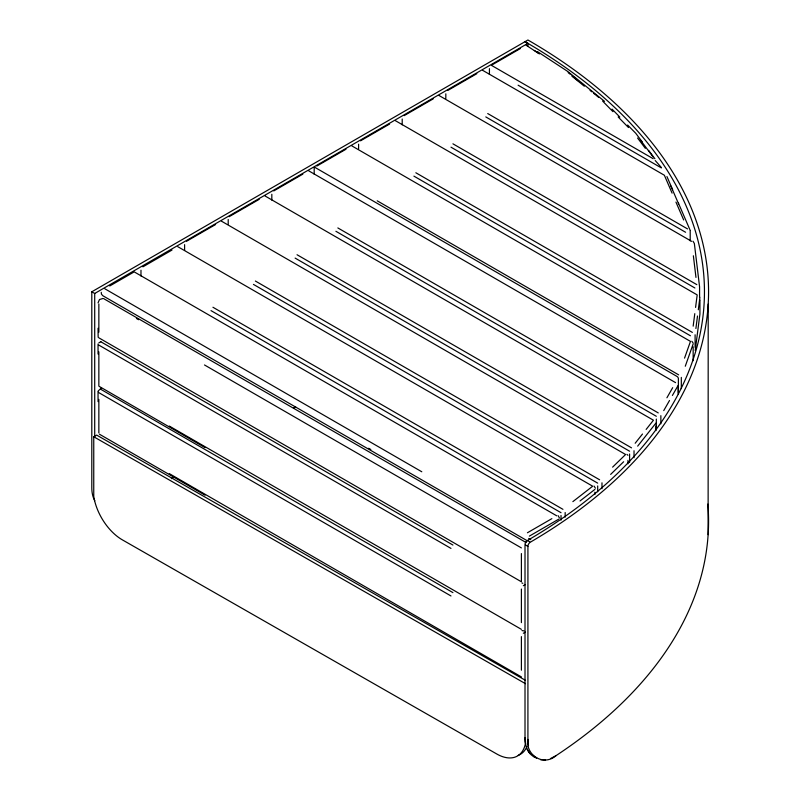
<?xml version="1.0" encoding="UTF-8"?>
<svg xmlns="http://www.w3.org/2000/svg" width="800" height="800" viewBox="0 0 800 800"><rect width="100%" height="100%" fill="white"/><g stroke="black" fill="none" stroke-linecap="round" stroke-linejoin="round"><path stroke-width="1.2" d="M708.12 534.67L708.2 304.07M693.17 326.16L694.78 313.66M695.58 307.41L697.19 294.91L395.42 120.69M695.9 328.52L697.51 316.02M698.31 309.77L699.92 297.27M695.23 350.51L699.92 314.05L699.92 300.06M98.05 302.85L99.49 299.52L102.97 298.48M98.15 391L101.24 388.12M684.55 358.12L690.47 341.39L351.81 145.87M685.27 366.25L693.16 343.95M666.91 397.78L672.68 387.68M663.74 410.61L669.51 400.51M672.4 395.46L678.17 385.36M635.18 443.24L642.49 434.03M646.14 429.43L653.44 420.21L265.04 195.97M637.67 446.14L655.93 423.11M612.61 467.14L625.6 454.5L221.42 221.15M610.64 474.4L623.63 461.76M572.87 501.63L592.69 486.22L177.81 246.69M580.03 500.96L594.89 489.4M707.85 504.07A616.76 356.08 0 0 1 556.02 755.65C543.72 766.72 525.31 755.16 527.92 739.42L527.92 546.38A3.42 1.98 -59.9 0 1 530.34 542.18A616.77 356.09 0 0 0 527.92 40L91.8 291.79L91.8 487.63A41.12 23.74 -60 0 0 94.79 500.74M525.47 740.86L525.47 743.35A41.12 23.85 59.8 0 1 496.82 754.02L122.41 539.89A41.12 23.86 59.8 0 1 93.75 496.44L93.76 436.77L96.65 435.09L525.11 680.13M91.8 291.79L94.71 293.47L527.92 43.36L527.92 45.85M186.53 241.29L215.61 224.51M229.18 216.67L259.22 199.33M273.76 190.93L302.83 174.15M316.92 166.01L346 149.23M360.54 140.83L389.61 124.05M404.15 115.65L433.22 98.87M447.76 90.48L476.83 73.69M520.34 48.57L491.37 65.3L653.14 158.7M109.76 285.98L134.2 271.87L556.75 515.83M142.92 266.83L172 250.05M98.85 342.86L100.87 341.7M171.34 478.64L173.5 477.39M293.48 408.12L295.64 406.87M527.43 532.76L551.86 518.65M529.37 536.11L558.69 519.18M523.34 585.7L525.36 584.54M523.34 633.26L525.36 632.1M550.7 758.47L556.02 755.65M523.87 630.85L521.97 630.6M540.66 759.77L545.51 759.86M522.82 583.29L521.97 583.04M527.92 43.36L525.01 41.68A612.66 353.71 0 0 1 527.43 540.5A3.42 1.97 -60.1 0 0 525.41 542.91A3.42 1.98 -59.9 0 0 525.01 544.7L525.01 737.74C524.88 745.68 528.01 755.62 536.68 757.7M533.45 756.52L535.52 757.49M93.76 436.77L525.47 683.68M518.1 85.2L661.41 167.94M482.65 70.33L664.37 175.25L672.09 193.13M487.72 113.55L687.54 228.91M485.78 116.91L685.6 232.27M439.04 95.51L691.61 241.34M452.93 143.82L696.84 284.64M450.99 147.18L694.9 287.99M415.84 172.76L692.36 332.41M413.9 176.12L690.42 335.77M377.21 200.82L678.64 374.84M308.65 170.79L675.57 382.63M337.84 227.93L658.26 412.92M335.9 231.29L656.32 416.28M297.04 254.74L631.53 447.85M295.11 258.09L629.59 451.21M255.38 281.04L599.62 479.79M253.44 284.4L597.68 483.14M212.93 307.25L562.96 509.34M210.99 310.61L561.02 512.7M104.88 288.8L421.79 471.77M528.68 538.42L530.78 539.63M368.65 448.27L370.81 449.51M527.43 540.5L529.75 541.84M527.27 540.77L102.82 295.72L101.46 294.18L101.26 292.31M103.82 298.73L526.13 542.55M136.4 318.46L138.56 319.71M525.59 545.04L527.92 546.38M204.49 364.96L521.4 547.92M98.85 337.83L521.4 581.78L521.4 553.57M100.79 341.74L452.92 545.04M98.85 345.1L450.98 548.4M169.28 426.05L521.4 629.35M205.06 447.63L98.9 386.22M100.79 389.31L452.92 592.6M98.85 392.66L450.98 595.96M169.28 473.61L521.4 676.91M99.42 434.2L205.06 495.19M537.59 51.7L567.55 71.33M534.34 50.45L536.39 51.8M536.76 52.04L538.66 53.28M526.13 45.23L539.43 53.94M692.99 241.2L694.35 243.46L699.57 286.77L699.57 296.84M594.06 486.08L595.4 488.16M691.84 341.26L693.1 343.01M567.82 71.55L604.54 101.37M568.18 72.63L570.07 74.16M571.95 75.69L578.69 81.16M590.06 90.4L591.81 91.82M593.56 93.24L595.31 94.66M595.99 95.21L598.81 97.5M572.13 76.33L584.33 86.23M532.8 755.23L536.36 758.2M626.97 454.36L627.93 455.31M558.12 515.69L559.49 518.06M655.22 160.53L661.24 167.35M627.63 125.03L635.71 133.23L642.26 141.95M612.04 109.09L619.83 117.06M602.62 101.09L612.97 111.67M618.15 116.96L628.5 127.54M648.58 150.34L654.9 158.74M640.34 139.96L652.98 156.75M637.56 138L645.35 148.35M527.22 749.31L529.89 753.55M666.94 176.54L672.62 189.69M678.41 203.11L690.11 230.2M670.89 186.05L678.61 203.93M675.95 202.08L683.68 219.97M98.15 337.25L98.05 328.24M693.36 255.77L695.97 277.42M527.92 739.42L528.48 745.65M525.01 737.74L525.57 743.97M695.1 334.77L695.1 347.36M693.16 346.74L693.16 360.73M690.2 230.77L690.2 240.84M681.32 377.4L681.32 388.59M678.38 392.65L678.38 378.66A1.75 1.01 60 0 0 677.14 376.52L315.43 167.68A1.75 1.01 60 0 0 314.19 168.4L314.19 174.23M678.17 388.16L678.17 393.99M660.86 415.66L660.86 423.82M656.32 419.08L656.32 429.57M655.93 425.91L655.93 430.57M634.02 450.75L634.02 457.74M629.59 454L629.59 462.4M627.96 460.34L627.96 463.84M601.98 482.83L601.98 488.66M597.68 485.94L597.68 491.77M594.89 492.2L594.89 494.53M565.16 512.52L565.16 517.18M561.02 515.49L561.02 520.16M521.4 589.06L521.4 622.63M521.4 636.62L521.4 670.19M489.43 68.65L489.43 74.48M445.82 93.83L445.82 98.5M402.21 119.01L402.21 124.84M358.6 144.19L358.6 148.85M271.82 194.29L271.82 200.12M228.21 219.47L228.21 224.13M184.6 244.65L184.6 250.48M140.98 270.19L140.98 276.02M98.85 303.97L98.85 332.18M98.85 351.82L98.85 385.39M98.85 399.38L98.85 432.95M98.05 343.98L98.05 354.05M98.05 391.54L98.05 401.62M94.71 293.47L94.71 436.92M526.96 746.47A41.12 23.85 59.8 0 1 518.24 755.33"/></g></svg>
